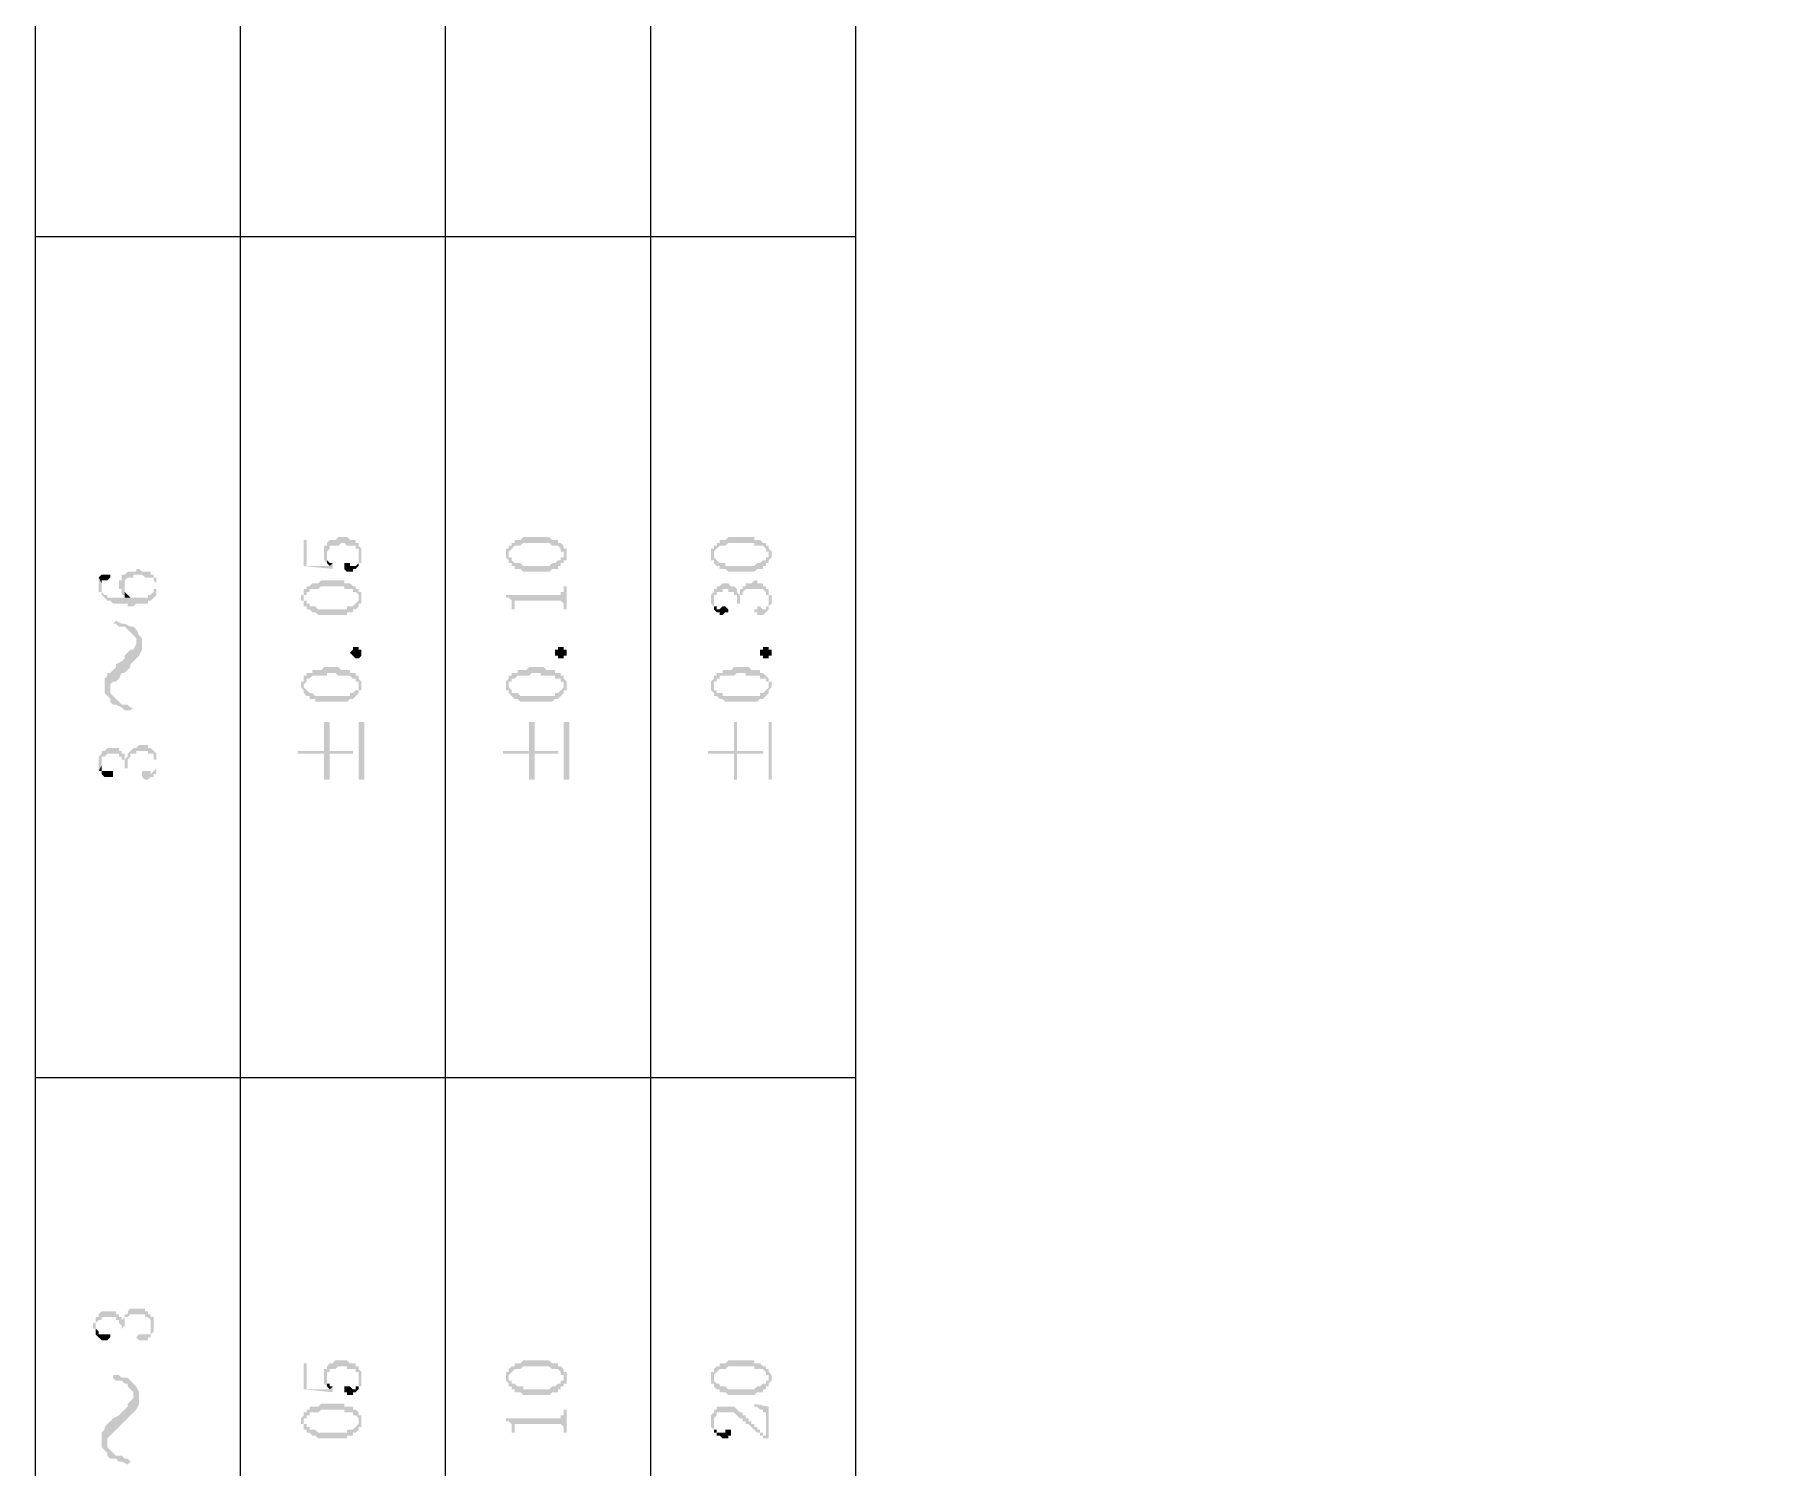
# Model space of a CAD drawing. Header units: millimetres. Extents: x 7018 to 13530, y 4187 to 5692.
# Drawn here: x 11706.35 to 11733.4, y 4998.45 to 5020.83 of the extents above; entities that cross this region are included whole.
import ezdxf

# ---------------------------------------------------------------- set-up
doc = ezdxf.new("R2010")
doc.units = ezdxf.units.MM
doc.layers.add('绘图', color=7, linetype='Continuous')

msp = doc.modelspace()

# ---------------------------------------------------------------- hatches: boundary and pattern name
at = {"transparency": 33554559}
for points in [[(11710.557, 5012.937), (11710.557, 5012.53), (11711.008, 5012.485), (11711.008, 5012.53), (11711.008, 5012.576), (11710.963, 5012.53), (11710.602, 5012.53), (11710.602, 5012.937)], [(11710.873, 5012.756), (11710.873, 5012.666), (11710.873, 5012.621), (11710.873, 5012.621), (11710.918, 5012.576), (11710.918, 5012.711), (11710.918, 5012.756), (11710.918, 5012.756), (11710.963, 5012.801), (11710.963, 5012.846), (11711.098, 5012.846), (11711.143, 5012.892), (11711.189, 5012.892), (11711.234, 5012.846), (11711.369, 5012.846), (11711.369, 5012.801), (11711.414, 5012.801), (11711.414, 5012.756), (11711.414, 5012.711), (11711.414, 5012.576), (11711.459, 5012.576), (11711.459, 5012.621), (11711.459, 5012.711), (11711.459, 5012.756), (11711.459, 5012.801), (11711.414, 5012.846), (11711.414, 5012.892), (11711.369, 5012.892), (11711.369, 5012.937), (11711.279, 5012.937), (11711.234, 5012.982), (11711.098, 5012.982), (11711.053, 5012.937), (11710.963, 5012.937), (11710.918, 5012.892), (11710.918, 5012.846), (11710.873, 5012.846), (11710.873, 5012.801)], [(11713.716, 5012.711), (11713.716, 5012.666), (11713.716, 5012.666), (11713.761, 5012.621), (11713.761, 5012.576), (11713.761, 5012.711), (11713.761, 5012.756), (11713.761, 5012.756), (11713.806, 5012.801), (11713.806, 5012.801), (11713.851, 5012.846), (11713.942, 5012.846), (11713.987, 5012.892), (11714.393, 5012.892), (11714.438, 5012.846), (11714.528, 5012.846), (11714.574, 5012.801), (11714.574, 5012.756), (11714.619, 5012.756), (11714.619, 5012.711), (11714.619, 5012.846), (11714.619, 5012.846), (11714.574, 5012.892), (11714.528, 5012.892), (11714.528, 5012.937), (11714.438, 5012.937), (11714.393, 5012.982), (11713.987, 5012.982), (11713.942, 5012.937), (11713.851, 5012.937), (11713.851, 5012.892), (11713.806, 5012.892), (11713.806, 5012.846), (11713.761, 5012.846), (11713.761, 5012.801), (11713.716, 5012.801), (11713.716, 5012.756), (11713.716, 5012.756)], [(11713.761, 5012.576), (11713.806, 5012.576), (11713.806, 5012.53), (11713.851, 5012.53), (11713.851, 5012.485), (11713.942, 5012.485), (11713.987, 5012.44), (11714.393, 5012.44), (11714.438, 5012.485), (11714.528, 5012.485), (11714.528, 5012.53), (11714.574, 5012.53), (11714.574, 5012.576), (11714.619, 5012.576), (11714.619, 5012.621), (11714.664, 5012.621), (11714.664, 5012.666), (11714.664, 5012.711), (11714.664, 5012.756), (11714.664, 5012.801), (11714.619, 5012.801), (11714.619, 5012.846), (11714.619, 5012.711), (11714.619, 5012.666), (11714.574, 5012.666), (11714.574, 5012.621), (11714.528, 5012.621), (11714.483, 5012.576), (11714.438, 5012.576), (11714.393, 5012.53), (11713.987, 5012.53), (11713.942, 5012.576), (11713.851, 5012.576), (11713.806, 5012.621), (11713.806, 5012.666), (11713.761, 5012.666), (11713.761, 5012.711), (11713.761, 5012.711)], [(11716.92, 5012.711), (11716.92, 5012.666), (11716.92, 5012.621), (11716.966, 5012.621), (11716.966, 5012.576), (11716.966, 5012.711), (11716.966, 5012.756), (11716.966, 5012.756), (11717.011, 5012.801), (11717.011, 5012.801), (11717.056, 5012.846), (11717.146, 5012.846), (11717.191, 5012.892), (11717.597, 5012.892), (11717.597, 5012.846), (11717.733, 5012.846), (11717.778, 5012.801), (11717.778, 5012.756), (11717.823, 5012.756), (11717.823, 5012.711), (11717.823, 5012.846), (11717.778, 5012.846), (11717.778, 5012.892), (11717.733, 5012.892), (11717.688, 5012.937), (11717.597, 5012.937), (11717.597, 5012.982), (11717.191, 5012.982), (11717.146, 5012.937), (11717.056, 5012.937), (11717.056, 5012.892), (11717.011, 5012.892), (11717.011, 5012.846), (11716.966, 5012.846), (11716.966, 5012.801), (11716.92, 5012.801), (11716.92, 5012.756), (11716.92, 5012.756)], [(11716.966, 5012.576), (11716.966, 5012.576), (11717.011, 5012.53), (11717.056, 5012.53), (11717.056, 5012.485), (11717.146, 5012.485), (11717.191, 5012.44), (11717.597, 5012.44), (11717.643, 5012.485), (11717.733, 5012.485), (11717.733, 5012.53), (11717.778, 5012.53), (11717.778, 5012.576), (11717.823, 5012.576), (11717.823, 5012.621), (11717.823, 5012.621), (11717.868, 5012.666), (11717.868, 5012.711), (11717.868, 5012.756), (11717.868, 5012.756), (11717.823, 5012.801), (11717.823, 5012.846), (11717.823, 5012.711), (11717.823, 5012.666), (11717.778, 5012.666), (11717.778, 5012.621), (11717.733, 5012.621), (11717.688, 5012.576), (11717.643, 5012.576), (11717.597, 5012.53), (11717.146, 5012.53), (11717.146, 5012.576), (11717.056, 5012.576), (11717.011, 5012.621), (11717.011, 5012.621), (11716.966, 5012.666), (11716.966, 5012.711), (11716.966, 5012.711)], [(11710.918, 5012.576), (11710.918, 5012.576), (11710.963, 5012.53), (11710.963, 5012.53), (11711.008, 5012.576), (11710.963, 5012.576), (11710.918, 5012.621), (11710.918, 5012.666), (11710.918, 5012.711)], [(11711.189, 5012.53), (11711.189, 5012.485), (11711.189, 5012.485), (11711.234, 5012.44), (11711.324, 5012.44), (11711.324, 5012.485), (11711.369, 5012.485), (11711.414, 5012.53), (11711.414, 5012.711), (11711.414, 5012.621), (11711.414, 5012.576), (11711.414, 5012.576), (11711.369, 5012.53), (11711.279, 5012.53), (11711.279, 5012.576), (11711.189, 5012.576)], [(11707.352, 5012.35), (11707.398, 5012.26), (11707.398, 5012.305), (11707.488, 5012.305), (11707.533, 5012.35), (11707.533, 5012.395), (11707.398, 5012.395)], [(11707.352, 5012.26), (11707.352, 5012.215), (11707.352, 5012.169), (11707.352, 5012.124), (11707.398, 5012.124), (11707.398, 5012.079), (11707.398, 5012.079), (11707.443, 5012.034), (11707.443, 5012.034), (11707.488, 5011.989), (11707.533, 5011.989), (11707.578, 5011.944), (11707.804, 5011.944), (11707.804, 5011.899), (11707.894, 5011.899), (11707.939, 5011.944), (11708.12, 5011.944), (11708.12, 5011.989), (11708.165, 5011.989), (11708.21, 5012.034), (11708.21, 5012.034), (11708.255, 5012.079), (11708.255, 5012.215), (11708.255, 5012.169), (11708.21, 5012.169), (11708.21, 5012.124), (11708.21, 5012.124), (11708.165, 5012.079), (11708.12, 5012.079), (11708.12, 5012.034), (11707.488, 5012.034), (11707.488, 5012.079), (11707.443, 5012.079), (11707.398, 5012.124), (11707.398, 5012.169), (11707.398, 5012.26), (11707.352, 5012.35)], [(11707.668, 5012.215), (11707.668, 5012.169), (11707.713, 5012.169), (11707.713, 5012.124), (11707.713, 5012.079), (11707.759, 5012.079), (11707.759, 5012.26), (11707.759, 5012.305), (11707.759, 5012.305), (11707.804, 5012.35), (11707.894, 5012.35), (11707.894, 5012.395), (11708.029, 5012.395), (11708.075, 5012.35), (11708.21, 5012.35), (11708.21, 5012.305), (11708.21, 5012.305), (11708.255, 5012.26), (11708.255, 5012.079), (11708.255, 5012.124), (11708.255, 5012.169), (11708.255, 5012.215), (11708.255, 5012.26), (11708.255, 5012.305), (11708.255, 5012.35), (11708.21, 5012.35), (11708.21, 5012.395), (11708.165, 5012.395), (11708.165, 5012.44), (11708.029, 5012.44), (11707.984, 5012.485), (11707.939, 5012.485), (11707.939, 5012.44), (11707.804, 5012.44), (11707.759, 5012.395), (11707.713, 5012.395), (11707.713, 5012.35), (11707.713, 5012.305), (11707.668, 5012.305), (11707.668, 5012.26)], [(11710.512, 5012.034), (11710.512, 5011.989), (11710.557, 5011.989), (11710.557, 5011.944), (11710.557, 5011.899), (11710.557, 5012.034), (11710.557, 5012.079), (11710.602, 5012.079), (11710.602, 5012.124), (11710.647, 5012.124), (11710.647, 5012.169), (11710.782, 5012.169), (11710.828, 5012.215), (11711.189, 5012.215), (11711.189, 5012.169), (11711.324, 5012.169), (11711.324, 5012.124), (11711.369, 5012.124), (11711.414, 5012.079), (11711.414, 5012.034), (11711.414, 5012.169), (11711.369, 5012.169), (11711.369, 5012.215), (11711.324, 5012.215), (11711.279, 5012.26), (11711.189, 5012.26), (11711.189, 5012.305), (11710.828, 5012.305), (11710.782, 5012.26), (11710.692, 5012.26), (11710.647, 5012.215), (11710.602, 5012.215), (11710.602, 5012.169), (11710.557, 5012.169), (11710.557, 5012.124), (11710.557, 5012.079), (11710.512, 5012.079)], [(11716.92, 5012.034), (11716.92, 5011.989), (11716.92, 5011.944), (11716.92, 5011.944), (11716.966, 5011.899), (11716.966, 5011.989), (11716.966, 5012.034), (11716.966, 5012.079), (11717.011, 5012.079), (11717.011, 5012.124), (11717.101, 5012.124), (11717.101, 5012.169), (11717.191, 5012.169), (11717.191, 5012.124), (11717.281, 5012.124), (11717.281, 5012.079), (11717.327, 5012.079), (11717.327, 5011.989), (11717.327, 5011.944), (11717.372, 5011.944), (11717.372, 5011.989), (11717.372, 5012.079), (11717.417, 5012.079), (11717.417, 5012.124), (11717.417, 5012.124), (11717.462, 5012.169), (11717.733, 5012.169), (11717.778, 5012.124), (11717.778, 5012.079), (11717.823, 5012.079), (11717.823, 5012.034), (11717.823, 5011.989), (11717.823, 5012.169), (11717.778, 5012.169), (11717.778, 5012.215), (11717.733, 5012.215), (11717.733, 5012.26), (11717.643, 5012.26), (11717.643, 5012.305), (11717.597, 5012.305), (11717.552, 5012.26), (11717.462, 5012.26), (11717.462, 5012.215), (11717.417, 5012.215), (11717.417, 5012.169), (11717.372, 5012.169), (11717.372, 5012.124), (11717.372, 5012.079), (11717.327, 5012.124), (11717.327, 5012.169), (11717.327, 5012.169), (11717.281, 5012.215), (11717.236, 5012.215), (11717.191, 5012.26), (11717.101, 5012.26), (11717.056, 5012.215), (11717.011, 5012.215), (11717.011, 5012.169), (11716.966, 5012.169), (11716.966, 5012.124), (11716.966, 5012.124), (11716.92, 5012.079)], [(11707.759, 5012.079), (11707.759, 5012.034), (11707.849, 5012.034), (11707.804, 5012.079), (11707.804, 5012.079), (11707.759, 5012.124), (11707.759, 5012.215), (11707.759, 5012.215)], [(11710.557, 5011.899), (11710.602, 5011.899), (11710.602, 5011.853), (11710.647, 5011.853), (11710.692, 5011.808), (11710.737, 5011.808), (11710.782, 5011.763), (11711.234, 5011.763), (11711.234, 5011.808), (11711.324, 5011.808), (11711.324, 5011.853), (11711.369, 5011.853), (11711.414, 5011.899), (11711.414, 5011.944), (11711.459, 5011.944), (11711.459, 5011.989), (11711.459, 5012.034), (11711.459, 5012.079), (11711.459, 5012.124), (11711.414, 5012.124), (11711.414, 5012.169), (11711.414, 5011.989), (11711.414, 5011.989), (11711.369, 5011.944), (11711.369, 5011.944), (11711.324, 5011.899), (11711.234, 5011.899), (11711.234, 5011.853), (11710.782, 5011.853), (11710.737, 5011.899), (11710.647, 5011.899), (11710.647, 5011.944), (11710.602, 5011.944), (11710.602, 5011.989), (11710.557, 5011.989), (11710.557, 5012.034)], [(11713.716, 5012.079), (11713.716, 5012.034), (11713.761, 5012.034), (11713.806, 5011.989), (11713.806, 5011.899), (11713.806, 5011.853), (11713.851, 5011.853), (11713.851, 5011.944), (11713.851, 5011.989), (11714.574, 5011.989), (11714.619, 5011.944), (11714.619, 5011.853), (11714.664, 5011.853), (11714.664, 5012.215), (11714.619, 5012.215), (11714.619, 5012.169), (11714.619, 5012.124), (11714.574, 5012.124), (11714.574, 5012.079), (11714.528, 5012.079)], [(11716.966, 5011.899), (11716.966, 5011.853), (11716.966, 5011.853), (11717.011, 5011.808), (11717.056, 5011.808), (11717.056, 5011.763), (11717.101, 5011.763), (11717.146, 5011.808), (11717.191, 5011.808), (11717.191, 5011.853), (11717.191, 5011.853), (11717.146, 5011.899), (11717.101, 5011.899), (11717.056, 5011.853), (11717.011, 5011.853), (11717.011, 5011.899), (11716.966, 5011.899), (11716.966, 5011.989), (11716.966, 5011.989)], [(11717.597, 5011.808), (11717.643, 5011.808), (11717.643, 5011.763), (11717.733, 5011.763), (11717.778, 5011.808), (11717.778, 5011.808), (11717.823, 5011.853), (11717.823, 5011.899), (11717.823, 5011.899), (11717.868, 5011.944), (11717.868, 5011.989), (11717.868, 5012.034), (11717.868, 5012.079), (11717.823, 5012.079), (11717.823, 5012.169), (11717.823, 5011.989), (11717.823, 5011.944), (11717.823, 5011.899), (11717.778, 5011.899), (11717.778, 5011.853), (11717.733, 5011.853), (11717.688, 5011.899), (11717.643, 5011.899), (11717.643, 5011.853), (11717.597, 5011.853)], [(11707.578, 5011.628), (11707.623, 5011.628), (11707.668, 5011.583), (11707.759, 5011.583), (11707.804, 5011.538), (11707.849, 5011.492), (11707.849, 5011.492), (11707.894, 5011.447), (11707.939, 5011.402), (11707.939, 5011.086), (11707.939, 5011.086), (11707.984, 5011.131), (11708.029, 5011.222), (11708.029, 5011.402), (11707.984, 5011.447), (11707.939, 5011.538), (11707.939, 5011.538), (11707.894, 5011.583), (11707.849, 5011.583), (11707.759, 5011.628), (11707.713, 5011.628), (11707.623, 5011.673)], [(11707.443, 5010.635), (11707.443, 5010.545), (11707.488, 5010.499), (11707.533, 5010.454), (11707.533, 5010.68), (11707.578, 5010.725), (11707.623, 5010.725), (11707.668, 5010.77), (11707.713, 5010.861), (11707.759, 5010.861), (11707.804, 5010.906), (11707.849, 5010.951), (11707.849, 5010.996), (11707.894, 5011.041), (11707.939, 5011.086), (11707.939, 5011.357), (11707.939, 5011.312), (11707.894, 5011.222), (11707.849, 5011.222), (11707.804, 5011.176), (11707.759, 5011.131), (11707.759, 5011.086), (11707.713, 5011.041), (11707.623, 5010.996), (11707.623, 5010.951), (11707.578, 5010.906), (11707.533, 5010.861), (11707.488, 5010.861), (11707.488, 5010.815), (11707.443, 5010.77), (11707.443, 5010.68)], [(11711.459, 5011.176), (11711.459, 5011.131), (11711.459, 5011.131), (11711.414, 5011.086), (11711.369, 5011.086), (11711.324, 5011.131), (11711.324, 5011.131), (11711.279, 5011.176), (11711.279, 5011.176), (11711.324, 5011.222), (11711.324, 5011.267), (11711.414, 5011.267), (11711.414, 5011.222), (11711.459, 5011.222), (11711.459, 5011.176)], [(11714.664, 5011.176), (11714.664, 5011.131), (11714.619, 5011.131), (11714.619, 5011.086), (11714.528, 5011.086), (11714.528, 5011.131), (11714.483, 5011.131), (11714.483, 5011.176), (11714.483, 5011.222), (11714.528, 5011.222), (11714.528, 5011.267), (11714.619, 5011.267), (11714.619, 5011.222), (11714.664, 5011.222), (11714.664, 5011.176)], [(11717.868, 5011.176), (11717.868, 5011.131), (11717.823, 5011.131), (11717.823, 5011.086), (11717.733, 5011.086), (11717.733, 5011.131), (11717.688, 5011.131), (11717.688, 5011.176), (11717.688, 5011.222), (11717.733, 5011.222), (11717.733, 5011.267), (11717.823, 5011.267), (11717.823, 5011.222), (11717.868, 5011.222), (11717.868, 5011.176)], [(11710.512, 5010.68), (11710.512, 5010.635), (11710.512, 5010.635), (11710.557, 5010.59), (11710.557, 5010.545), (11710.557, 5010.68), (11710.557, 5010.68), (11710.602, 5010.725), (11710.602, 5010.77), (11710.647, 5010.77), (11710.692, 5010.815), (11710.918, 5010.815), (11710.918, 5010.861), (11711.053, 5010.861), (11711.098, 5010.815), (11711.279, 5010.815), (11711.324, 5010.77), (11711.369, 5010.77), (11711.369, 5010.725), (11711.414, 5010.725), (11711.414, 5010.68), (11711.414, 5010.815), (11711.369, 5010.815), (11711.369, 5010.861), (11711.279, 5010.861), (11711.279, 5010.906), (11711.143, 5010.906), (11711.098, 5010.951), (11710.873, 5010.951), (11710.828, 5010.906), (11710.692, 5010.906), (11710.692, 5010.861), (11710.602, 5010.861), (11710.602, 5010.815), (11710.557, 5010.815), (11710.557, 5010.77), (11710.557, 5010.725), (11710.512, 5010.725)], [(11713.716, 5010.68), (11713.716, 5010.635), (11713.716, 5010.59), (11713.761, 5010.59), (11713.761, 5010.545), (11713.761, 5010.68), (11713.761, 5010.725), (11713.806, 5010.725), (11713.806, 5010.77), (11713.851, 5010.77), (11713.897, 5010.815), (11714.077, 5010.815), (11714.122, 5010.861), (11714.258, 5010.861), (11714.258, 5010.815), (11714.483, 5010.815), (11714.483, 5010.77), (11714.574, 5010.77), (11714.574, 5010.725), (11714.619, 5010.725), (11714.619, 5010.68), (11714.619, 5010.815), (11714.574, 5010.815), (11714.574, 5010.861), (11714.483, 5010.861), (11714.483, 5010.906), (11714.348, 5010.906), (11714.303, 5010.951), (11714.077, 5010.951), (11714.032, 5010.906), (11713.897, 5010.906), (11713.897, 5010.861), (11713.806, 5010.861), (11713.806, 5010.815), (11713.761, 5010.815), (11713.761, 5010.77), (11713.761, 5010.77), (11713.716, 5010.725)], [(11716.92, 5010.68), (11716.92, 5010.635), (11716.92, 5010.59), (11716.92, 5010.59), (11716.966, 5010.545), (11716.966, 5010.68), (11716.966, 5010.725), (11717.011, 5010.725), (11717.011, 5010.77), (11717.056, 5010.77), (11717.056, 5010.815), (11717.281, 5010.815), (11717.327, 5010.861), (11717.462, 5010.861), (11717.462, 5010.815), (11717.688, 5010.815), (11717.688, 5010.77), (11717.778, 5010.77), (11717.778, 5010.725), (11717.823, 5010.725), (11717.823, 5010.68), (11717.823, 5010.77), (11717.778, 5010.815), (11717.778, 5010.815), (11717.733, 5010.861), (11717.688, 5010.861), (11717.688, 5010.906), (11717.552, 5010.906), (11717.507, 5010.951), (11717.281, 5010.951), (11717.236, 5010.906), (11717.101, 5010.906), (11717.101, 5010.861), (11717.011, 5010.861), (11717.011, 5010.815), (11716.966, 5010.815), (11716.966, 5010.77), (11716.966, 5010.77), (11716.92, 5010.725)], [(11710.557, 5010.545), (11710.602, 5010.499), (11710.647, 5010.499), (11710.647, 5010.454), (11710.737, 5010.454), (11710.737, 5010.409), (11711.234, 5010.409), (11711.279, 5010.454), (11711.324, 5010.454), (11711.369, 5010.499), (11711.369, 5010.499), (11711.414, 5010.545), (11711.414, 5010.59), (11711.459, 5010.59), (11711.459, 5010.635), (11711.459, 5010.68), (11711.459, 5010.725), (11711.459, 5010.725), (11711.414, 5010.77), (11711.414, 5010.635), (11711.414, 5010.59), (11711.369, 5010.59), (11711.324, 5010.545), (11711.279, 5010.545), (11711.279, 5010.499), (11710.737, 5010.499), (11710.692, 5010.545), (11710.647, 5010.545), (11710.602, 5010.59), (11710.602, 5010.59), (11710.557, 5010.635), (11710.557, 5010.68)], [(11713.761, 5010.545), (11713.806, 5010.499), (11713.806, 5010.499), (11713.851, 5010.454), (11713.897, 5010.454), (11713.942, 5010.409), (11714.438, 5010.409), (11714.483, 5010.454), (11714.528, 5010.454), (11714.574, 5010.499), (11714.574, 5010.499), (11714.619, 5010.545), (11714.619, 5010.59), (11714.664, 5010.59), (11714.664, 5010.635), (11714.664, 5010.68), (11714.664, 5010.725), (11714.664, 5010.725), (11714.619, 5010.77), (11714.619, 5010.635), (11714.619, 5010.635), (11714.574, 5010.59), (11714.574, 5010.59), (11714.528, 5010.545), (11714.483, 5010.545), (11714.483, 5010.499), (11713.942, 5010.499), (11713.897, 5010.545), (11713.806, 5010.545), (11713.806, 5010.59), (11713.806, 5010.59), (11713.761, 5010.635), (11713.761, 5010.68)], [(11716.966, 5010.545), (11716.966, 5010.499), (11717.011, 5010.499), (11717.056, 5010.454), (11717.101, 5010.454), (11717.146, 5010.409), (11717.643, 5010.409), (11717.688, 5010.454), (11717.733, 5010.454), (11717.778, 5010.499), (11717.778, 5010.499), (11717.823, 5010.545), (11717.823, 5010.59), (11717.823, 5010.59), (11717.868, 5010.635), (11717.868, 5010.68), (11717.868, 5010.725), (11717.823, 5010.725), (11717.823, 5010.77), (11717.823, 5010.635), (11717.823, 5010.635), (11717.778, 5010.59), (11717.778, 5010.59), (11717.733, 5010.545), (11717.688, 5010.545), (11717.688, 5010.499), (11717.101, 5010.499), (11717.101, 5010.545), (11717.011, 5010.545), (11717.011, 5010.59), (11716.966, 5010.59), (11716.966, 5010.635), (11716.966, 5010.68)], [(11707.533, 5010.454), (11707.533, 5010.409), (11707.578, 5010.364), (11707.623, 5010.364), (11707.713, 5010.319), (11707.759, 5010.274), (11707.849, 5010.274), (11707.894, 5010.319), (11707.849, 5010.319), (11707.804, 5010.364), (11707.713, 5010.364), (11707.668, 5010.409), (11707.623, 5010.454), (11707.623, 5010.454), (11707.578, 5010.499), (11707.533, 5010.545), (11707.533, 5010.59)], [(11710.467, 5009.642), (11710.467, 5009.597), (11710.873, 5009.597), (11710.873, 5009.191), (11710.963, 5009.191), (11710.963, 5009.597), (11711.324, 5009.597), (11711.324, 5009.642), (11710.963, 5009.642), (11710.963, 5010.093), (11710.873, 5010.093), (11710.873, 5009.642)], [(11711.505, 5009.191), (11711.505, 5010.093), (11711.414, 5010.093), (11711.414, 5009.191)], [(11713.671, 5009.642), (11713.671, 5009.597), (11714.077, 5009.597), (11714.077, 5009.191), (11714.167, 5009.191), (11714.167, 5009.597), (11714.528, 5009.597), (11714.528, 5009.642), (11714.167, 5009.642), (11714.167, 5010.093), (11714.077, 5010.093), (11714.077, 5009.642)], [(11714.709, 5009.191), (11714.709, 5010.093), (11714.619, 5010.093), (11714.619, 5009.191)], [(11716.875, 5009.642), (11716.875, 5009.597), (11717.281, 5009.597), (11717.281, 5009.191), (11717.327, 5009.191), (11717.327, 5009.597), (11717.733, 5009.597), (11717.733, 5009.642), (11717.327, 5009.642), (11717.327, 5010.093), (11717.281, 5010.093), (11717.281, 5009.642)], [(11717.868, 5009.191), (11717.868, 5010.093), (11717.823, 5010.093), (11717.823, 5009.191)], [(11707.352, 5009.461), (11707.352, 5009.371), (11707.352, 5009.326), (11707.398, 5009.416), (11707.398, 5009.461), (11707.398, 5009.507), (11707.398, 5009.552), (11707.443, 5009.552), (11707.488, 5009.597), (11707.668, 5009.597), (11707.668, 5009.552), (11707.713, 5009.552), (11707.713, 5009.507), (11707.759, 5009.507), (11707.759, 5009.461), (11707.759, 5009.371), (11707.804, 5009.371), (11707.804, 5009.461), (11707.804, 5009.507), (11707.804, 5009.507), (11707.849, 5009.552), (11707.849, 5009.597), (11707.939, 5009.597), (11707.939, 5009.642), (11708.12, 5009.642), (11708.12, 5009.597), (11708.21, 5009.597), (11708.21, 5009.552), (11708.21, 5009.507), (11708.255, 5009.507), (11708.255, 5009.416), (11708.255, 5009.597), (11708.255, 5009.597), (11708.21, 5009.642), (11708.21, 5009.642), (11708.165, 5009.687), (11708.12, 5009.687), (11708.12, 5009.732), (11707.984, 5009.732), (11707.939, 5009.687), (11707.894, 5009.687), (11707.849, 5009.642), (11707.849, 5009.642), (11707.804, 5009.597), (11707.804, 5009.552), (11707.759, 5009.507), (11707.759, 5009.552), (11707.759, 5009.597), (11707.713, 5009.597), (11707.713, 5009.642), (11707.668, 5009.642), (11707.668, 5009.687), (11707.488, 5009.687), (11707.443, 5009.642), (11707.398, 5009.642), (11707.398, 5009.597), (11707.398, 5009.597), (11707.352, 5009.552)], [(11708.029, 5009.281), (11708.029, 5009.236), (11708.029, 5009.236), (11708.075, 5009.191), (11708.12, 5009.191), (11708.165, 5009.236), (11708.21, 5009.236), (11708.21, 5009.281), (11708.255, 5009.281), (11708.255, 5009.326), (11708.255, 5009.371), (11708.255, 5009.461), (11708.255, 5009.507), (11708.255, 5009.552), (11708.255, 5009.597), (11708.255, 5009.416), (11708.255, 5009.371), (11708.21, 5009.326), (11708.21, 5009.326), (11708.165, 5009.281), (11708.165, 5009.326), (11708.029, 5009.326)], [(11707.352, 5009.326), (11707.398, 5009.326), (11707.398, 5009.281), (11707.398, 5009.281), (11707.443, 5009.236), (11707.578, 5009.236), (11707.578, 5009.281), (11707.578, 5009.326), (11707.398, 5009.326), (11707.398, 5009.371), (11707.398, 5009.416), (11707.398, 5009.416)], [(11707.262, 5000.661), (11707.262, 5000.616), (11707.307, 5000.616), (11707.307, 5000.57), (11707.307, 5000.661), (11707.307, 5000.706), (11707.352, 5000.751), (11707.398, 5000.751), (11707.398, 5000.796), (11707.623, 5000.796), (11707.623, 5000.751), (11707.668, 5000.751), (11707.668, 5000.706), (11707.668, 5000.706), (11707.713, 5000.661), (11707.713, 5000.616), (11707.713, 5000.616), (11707.759, 5000.661), (11707.759, 5000.706), (11707.759, 5000.751), (11707.759, 5000.796), (11707.804, 5000.796), (11707.849, 5000.841), (11708.075, 5000.841), (11708.075, 5000.796), (11708.12, 5000.796), (11708.165, 5000.751), (11708.165, 5000.661), (11708.165, 5000.841), (11708.12, 5000.841), (11708.12, 5000.886), (11708.075, 5000.886), (11708.075, 5000.931), (11707.849, 5000.931), (11707.804, 5000.886), (11707.804, 5000.841), (11707.759, 5000.841), (11707.759, 5000.796), (11707.759, 5000.796), (11707.713, 5000.751), (11707.713, 5000.796), (11707.668, 5000.796), (11707.668, 5000.841), (11707.623, 5000.841), (11707.623, 5000.886), (11707.398, 5000.886), (11707.352, 5000.841), (11707.352, 5000.796), (11707.307, 5000.796), (11707.307, 5000.751), (11707.307, 5000.706), (11707.262, 5000.706)], [(11707.307, 5000.57), (11707.307, 5000.525), (11707.307, 5000.525), (11707.352, 5000.48), (11707.352, 5000.48), (11707.398, 5000.435), (11707.488, 5000.435), (11707.533, 5000.48), (11707.533, 5000.525), (11707.352, 5000.525), (11707.352, 5000.57), (11707.352, 5000.57), (11707.307, 5000.616), (11707.307, 5000.661)], [(11707.939, 5000.48), (11707.939, 5000.48), (11707.984, 5000.435), (11708.12, 5000.435), (11708.12, 5000.48), (11708.165, 5000.48), (11708.165, 5000.525), (11708.21, 5000.57), (11708.21, 5000.616), (11708.21, 5000.661), (11708.21, 5000.751), (11708.21, 5000.796), (11708.165, 5000.796), (11708.165, 5000.616), (11708.165, 5000.57), (11708.165, 5000.525), (11707.984, 5000.525)], [(11710.557, 5000.074), (11710.557, 4999.668), (11711.008, 4999.623), (11711.008, 4999.668), (11711.008, 4999.713), (11710.963, 4999.668), (11710.602, 4999.668), (11710.602, 5000.074)], [(11710.873, 4999.893), (11710.873, 4999.803), (11710.873, 4999.758), (11710.873, 4999.758), (11710.918, 4999.713), (11710.918, 4999.848), (11710.918, 4999.939), (11710.963, 4999.939), (11710.963, 4999.984), (11711.053, 4999.984), (11711.098, 5000.029), (11711.234, 5000.029), (11711.234, 4999.984), (11711.369, 4999.984), (11711.369, 4999.939), (11711.414, 4999.939), (11711.414, 4999.893), (11711.414, 4999.848), (11711.414, 4999.713), (11711.459, 4999.713), (11711.459, 4999.758), (11711.459, 4999.848), (11711.459, 4999.893), (11711.459, 4999.939), (11711.414, 4999.984), (11711.414, 5000.029), (11711.369, 5000.029), (11711.369, 5000.074), (11711.279, 5000.074), (11711.234, 5000.119), (11711.053, 5000.119), (11711.008, 5000.074), (11710.963, 5000.074), (11710.918, 5000.029), (11710.918, 4999.984), (11710.873, 4999.984), (11710.873, 4999.939)], [(11713.716, 4999.848), (11713.716, 4999.803), (11713.716, 4999.803), (11713.761, 4999.758), (11713.761, 4999.713), (11713.761, 4999.848), (11713.761, 4999.893), (11713.761, 4999.893), (11713.806, 4999.939), (11713.806, 4999.939), (11713.851, 4999.984), (11713.942, 4999.984), (11713.987, 5000.029), (11714.393, 5000.029), (11714.438, 4999.984), (11714.528, 4999.984), (11714.574, 4999.939), (11714.574, 4999.893), (11714.619, 4999.893), (11714.619, 4999.848), (11714.619, 4999.984), (11714.619, 4999.984), (11714.574, 5000.029), (11714.528, 5000.029), (11714.528, 5000.074), (11714.438, 5000.074), (11714.393, 5000.119), (11713.987, 5000.119), (11713.942, 5000.074), (11713.851, 5000.074), (11713.851, 5000.029), (11713.806, 5000.029), (11713.761, 4999.984), (11713.761, 4999.939), (11713.716, 4999.939), (11713.716, 4999.893), (11713.716, 4999.893)], [(11716.92, 4999.848), (11716.92, 4999.803), (11716.92, 4999.758), (11716.966, 4999.758), (11716.966, 4999.713), (11716.966, 4999.848), (11716.966, 4999.893), (11716.966, 4999.893), (11717.011, 4999.939), (11717.011, 4999.939), (11717.056, 4999.984), (11717.146, 4999.984), (11717.191, 5000.029), (11717.597, 5000.029), (11717.597, 4999.984), (11717.733, 4999.984), (11717.778, 4999.939), (11717.778, 4999.893), (11717.823, 4999.893), (11717.823, 4999.848), (11717.823, 4999.984), (11717.778, 4999.984), (11717.778, 5000.029), (11717.733, 5000.029), (11717.688, 5000.074), (11717.597, 5000.074), (11717.597, 5000.119), (11717.191, 5000.119), (11717.146, 5000.074), (11717.056, 5000.074), (11717.056, 5000.029), (11717.011, 5000.029), (11716.966, 4999.984), (11716.966, 4999.939), (11716.92, 4999.939), (11716.92, 4999.893), (11716.92, 4999.893)], [(11707.578, 4999.848), (11707.578, 4999.848), (11707.623, 4999.803), (11707.713, 4999.803), (11707.759, 4999.758), (11707.804, 4999.758), (11707.804, 4999.713), (11707.849, 4999.668), (11707.894, 4999.623), (11707.894, 4999.307), (11707.894, 4999.307), (11707.939, 4999.352), (11707.984, 4999.442), (11707.984, 4999.623), (11707.939, 4999.713), (11707.894, 4999.758), (11707.894, 4999.758), (11707.849, 4999.803), (11707.804, 4999.848), (11707.713, 4999.848), (11707.668, 4999.893), (11707.578, 4999.893)], [(11710.918, 4999.713), (11710.918, 4999.713), (11710.963, 4999.668), (11710.963, 4999.668), (11711.008, 4999.713), (11710.963, 4999.713), (11710.963, 4999.758), (11710.918, 4999.758), (11710.918, 4999.803), (11710.918, 4999.848)], [(11711.189, 4999.668), (11711.189, 4999.623), (11711.234, 4999.623), (11711.234, 4999.578), (11711.324, 4999.578), (11711.324, 4999.623), (11711.369, 4999.623), (11711.414, 4999.668), (11711.414, 4999.848), (11711.414, 4999.758), (11711.414, 4999.713), (11711.369, 4999.713), (11711.369, 4999.668), (11711.324, 4999.668), (11711.279, 4999.713), (11711.189, 4999.713)], [(11713.761, 4999.713), (11713.806, 4999.713), (11713.806, 4999.668), (11713.851, 4999.668), (11713.851, 4999.623), (11713.942, 4999.623), (11713.987, 4999.578), (11714.393, 4999.578), (11714.438, 4999.623), (11714.528, 4999.623), (11714.528, 4999.668), (11714.574, 4999.668), (11714.574, 4999.713), (11714.619, 4999.713), (11714.619, 4999.758), (11714.664, 4999.758), (11714.664, 4999.803), (11714.664, 4999.848), (11714.664, 4999.893), (11714.664, 4999.939), (11714.619, 4999.939), (11714.619, 4999.984), (11714.619, 4999.848), (11714.619, 4999.803), (11714.574, 4999.803), (11714.574, 4999.758), (11714.528, 4999.758), (11714.483, 4999.713), (11714.438, 4999.713), (11714.393, 4999.668), (11713.987, 4999.668), (11713.987, 4999.713), (11713.897, 4999.713), (11713.851, 4999.758), (11713.806, 4999.758), (11713.806, 4999.803), (11713.761, 4999.803), (11713.761, 4999.848), (11713.761, 4999.848)], [(11716.966, 4999.713), (11716.966, 4999.713), (11717.011, 4999.668), (11717.056, 4999.668), (11717.056, 4999.623), (11717.146, 4999.623), (11717.191, 4999.578), (11717.597, 4999.578), (11717.643, 4999.623), (11717.733, 4999.623), (11717.733, 4999.668), (11717.778, 4999.668), (11717.778, 4999.713), (11717.823, 4999.713), (11717.823, 4999.758), (11717.823, 4999.758), (11717.868, 4999.803), (11717.868, 4999.848), (11717.868, 4999.893), (11717.868, 4999.893), (11717.823, 4999.939), (11717.823, 4999.984), (11717.823, 4999.848), (11717.823, 4999.803), (11717.778, 4999.803), (11717.778, 4999.758), (11717.733, 4999.758), (11717.688, 4999.713), (11717.643, 4999.713), (11717.597, 4999.668), (11717.191, 4999.668), (11717.146, 4999.713), (11717.056, 4999.713), (11717.056, 4999.758), (11717.011, 4999.758), (11716.966, 4999.803), (11716.966, 4999.848), (11716.966, 4999.848)], [(11707.398, 4998.855), (11707.398, 4998.765), (11707.443, 4998.72), (11707.488, 4998.675), (11707.488, 4998.901), (11707.533, 4998.946), (11707.578, 4998.991), (11707.623, 4999.036), (11707.668, 4999.081), (11707.713, 4999.126), (11707.759, 4999.171), (11707.804, 4999.216), (11707.804, 4999.216), (11707.849, 4999.262), (11707.894, 4999.307), (11707.894, 4999.578), (11707.894, 4999.532), (11707.849, 4999.487), (11707.804, 4999.442), (11707.804, 4999.397), (11707.759, 4999.352), (11707.713, 4999.307), (11707.668, 4999.262), (11707.578, 4999.216), (11707.578, 4999.216), (11707.533, 4999.171), (11707.488, 4999.126), (11707.443, 4999.081), (11707.443, 4999.036), (11707.398, 4998.991), (11707.398, 4998.946)], [(11710.512, 4999.171), (11710.512, 4999.126), (11710.557, 4999.126), (11710.557, 4999.081), (11710.557, 4999.036), (11710.557, 4999.171), (11710.557, 4999.216), (11710.602, 4999.216), (11710.602, 4999.262), (11710.647, 4999.262), (11710.647, 4999.307), (11710.782, 4999.307), (11710.828, 4999.352), (11711.189, 4999.352), (11711.189, 4999.307), (11711.324, 4999.307), (11711.324, 4999.262), (11711.369, 4999.262), (11711.414, 4999.216), (11711.414, 4999.171), (11711.414, 4999.307), (11711.414, 4999.307), (11711.369, 4999.352), (11711.324, 4999.352), (11711.324, 4999.397), (11711.189, 4999.397), (11711.189, 4999.442), (11710.828, 4999.442), (11710.782, 4999.397), (11710.647, 4999.397), (11710.647, 4999.352), (11710.602, 4999.352), (11710.602, 4999.307), (11710.557, 4999.307), (11710.557, 4999.262), (11710.557, 4999.262), (11710.512, 4999.216)], [(11710.557, 4999.036), (11710.602, 4999.036), (11710.602, 4998.991), (11710.647, 4998.991), (11710.692, 4998.946), (11710.737, 4998.946), (11710.782, 4998.901), (11711.234, 4998.901), (11711.234, 4998.946), (11711.324, 4998.946), (11711.324, 4998.991), (11711.369, 4998.991), (11711.414, 4999.036), (11711.414, 4999.081), (11711.459, 4999.081), (11711.459, 4999.126), (11711.459, 4999.171), (11711.459, 4999.216), (11711.459, 4999.262), (11711.414, 4999.262), (11711.414, 4999.307), (11711.414, 4999.171), (11711.414, 4999.126), (11711.414, 4999.126), (11711.369, 4999.081), (11711.369, 4999.081), (11711.324, 4999.036), (11711.234, 4999.036), (11711.234, 4998.991), (11710.782, 4998.991), (11710.737, 4999.036), (11710.647, 4999.036), (11710.647, 4999.081), (11710.602, 4999.081), (11710.602, 4999.126), (11710.557, 4999.126), (11710.557, 4999.171)], [(11713.716, 4999.216), (11713.716, 4999.171), (11713.761, 4999.171), (11713.806, 4999.126), (11713.806, 4999.081), (11713.806, 4998.991), (11713.851, 4998.991), (11713.851, 4999.081), (11713.851, 4999.126), (11714.574, 4999.126), (11714.619, 4999.081), (11714.619, 4998.991), (11714.664, 4998.991), (11714.664, 4999.352), (11714.619, 4999.352), (11714.619, 4999.307), (11714.619, 4999.262), (11714.574, 4999.262), (11714.574, 4999.216), (11714.528, 4999.216)], [(11716.92, 4999.171), (11716.92, 4999.126), (11716.92, 4999.081), (11716.92, 4999.081), (11716.966, 4999.036), (11716.966, 4999.171), (11716.966, 4999.216), (11716.966, 4999.216), (11717.011, 4999.262), (11717.011, 4999.307), (11717.281, 4999.307), (11717.327, 4999.262), (11717.327, 4999.262), (11717.372, 4999.216), (11717.417, 4999.216), (11717.417, 4999.171), (11717.462, 4999.171), (11717.462, 4999.126), (11717.507, 4999.126), (11717.552, 4999.081), (11717.552, 4999.081), (11717.597, 4999.036), (11717.597, 4999.036), (11717.643, 4998.991), (11717.688, 4998.991), (11717.688, 4998.946), (11717.733, 4998.946), (11717.733, 4998.901), (11717.778, 4998.901), (11717.778, 4998.946), (11717.733, 4998.946), (11717.733, 4998.991), (11717.688, 4998.991), (11717.688, 4999.036), (11717.643, 4999.036), (11717.643, 4999.081), (11717.597, 4999.081), (11717.597, 4999.126), (11717.552, 4999.126), (11717.552, 4999.171), (11717.507, 4999.171), (11717.507, 4999.216), (11717.462, 4999.216), (11717.462, 4999.262), (11717.417, 4999.262), (11717.417, 4999.307), (11717.372, 4999.307), (11717.327, 4999.352), (11717.327, 4999.352), (11717.281, 4999.397), (11717.011, 4999.397), (11717.011, 4999.352), (11716.966, 4999.352), (11716.966, 4999.307), (11716.966, 4999.307), (11716.92, 4999.262), (11716.92, 4999.216), (11716.92, 4999.216)], [(11717.597, 4999.442), (11717.597, 4999.397), (11717.643, 4999.397), (11717.688, 4999.352), (11717.733, 4999.352), (11717.733, 4999.307), (11717.778, 4999.307), (11717.778, 4998.901), (11717.823, 4998.901), (11717.823, 4999.397)], [(11716.966, 4999.036), (11716.966, 4998.991), (11717.011, 4998.991), (11717.011, 4998.946), (11717.056, 4998.946), (11717.101, 4998.901), (11717.191, 4998.901), (11717.191, 4998.946), (11717.236, 4998.946), (11717.236, 4998.991), (11717.236, 4999.036), (11717.146, 4999.036), (11717.146, 4998.991), (11717.011, 4998.991), (11717.011, 4999.036), (11716.966, 4999.036), (11716.966, 4999.081), (11716.966, 4999.126), (11716.966, 4999.126)], [(11707.488, 4998.675), (11707.488, 4998.63), (11707.533, 4998.585), (11707.623, 4998.585), (11707.668, 4998.539), (11707.713, 4998.539), (11707.804, 4998.494), (11707.849, 4998.539), (11707.804, 4998.585), (11707.759, 4998.585), (11707.713, 4998.63), (11707.623, 4998.63), (11707.578, 4998.675), (11707.578, 4998.675), (11707.533, 4998.72), (11707.488, 4998.765), (11707.488, 4998.81)]]:
    msp.add_hatch(color=256, dxfattribs=at).paths.add_polyline_path(points)

# ---------------------------------------------------------------- linework, layer by layer
msp.add_line((11706.359, 5242.873), (11706.359, 4956.132))
for points in [[(11719.177, 5242.873), (11719.177, 4956.132)], [(11709.564, 5070.48), (11709.564, 4977.463)], [(11712.768, 5070.48), (11712.768, 4977.463)], [(11715.973, 5070.48), (11715.973, 4977.463)], [(11706.359, 5017.676), (11719.177, 5017.676)], [(11706.359, 5004.542), (11719.177, 5004.542)]]:
    msp.add_lwpolyline(points)
at = {"layer": '绘图', "lineweight": 13, "ltscale": 0.2}
for centre, radius, start, end in [((11323.851, 4624.639), 437.429, 88.5439, 88.5439), ((11323.871, 4624.747), 434.829, 88.05782, 88.05782), ((11345.593, 4624.747), 434.829, 88.05782, 88.05782)]:
    msp.add_arc(centre, radius, start, end, dxfattribs=at)

doc.saveas('drawing.dxf')
